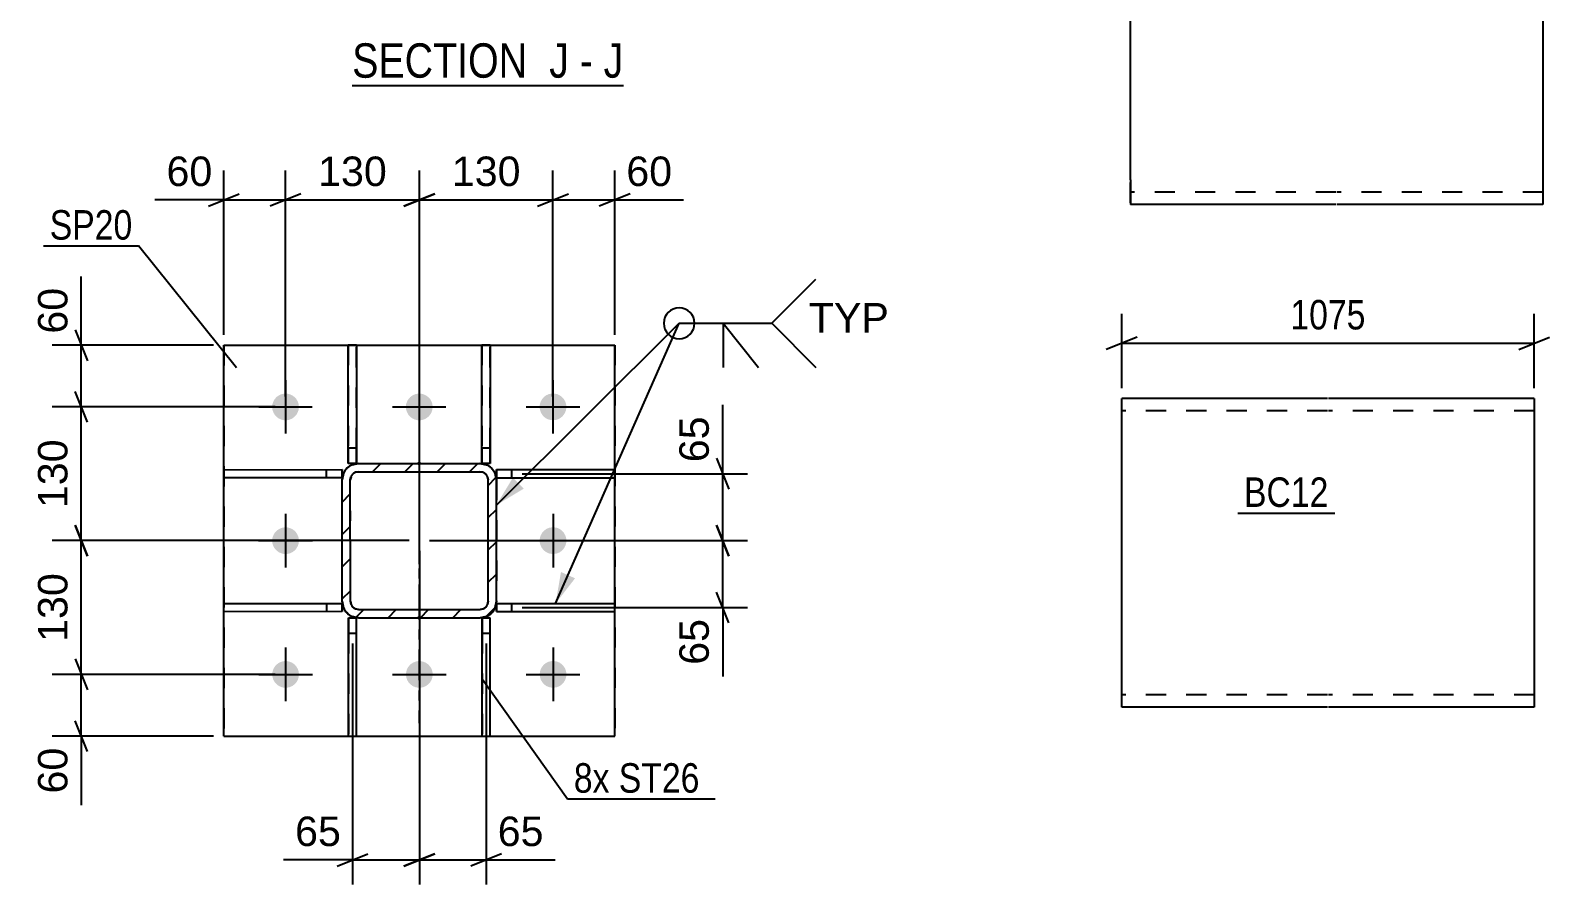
# Model space of a CAD drawing. Header units: millimetres. Extents: x 0 to 841, y 0 to 594.
# Drawn here: x 537.1 to 684.8, y 428.6 to 511.6 of the extents above; entities that cross this region are included whole.
import ezdxf

# ---------------------------------------------------------------- set-up
doc = ezdxf.new("R2010")
doc.units = ezdxf.units.MM
doc.linetypes.add('DXK_LINE_DOT2', pattern=[3.9198, 1.9599, -1.9599])
doc.linetypes.add('DXK_LINE_DOT3', pattern=[5.9187, 2.979, -0.9799, 0.9799, -0.9799])
doc.styles.add('Arial', font='ARIAL.TTF', dxfattribs={"height": 0.2})
doc.styles.add('Arial Narrow', font='ARIALN.TTF', dxfattribs={"height": 0.2})

# ---------------------------------------------------------------- blocks, each defined once
blk = doc.blocks.new('Unknown-256180323-16 - 10470')
at = {"color": 6, "linetype": 'Continuous'}
blk.add_line((568.41, 506.29), (594.78, 506.29), dxfattribs=at)
at = {"color": 0, "linetype": 'Continuous'}
for points in [[(586.52, 507.04), (586.52, 510.54), (568.41, 510.54), (568.41, 507.04)], [(589.49, 507.04), (589.49, 510.54), (587.57, 510.54), (587.57, 507.04)], [(591.81, 507.04), (591.81, 510.54), (590.54, 510.54), (590.54, 507.04)], [(594.78, 507.04), (594.78, 510.54), (592.86, 510.54), (592.86, 507.04)]]:
    blk.add_wipeout(points, dxfattribs=at)
at = {"color": 7, "linetype": 'Continuous', "style": 'Arial Narrow'}
for s, p in [('SECTION ', (568.41, 507.04)), ('J', (587.57, 507.04)), ('J', (592.86, 507.04)), ('-', (590.54, 507.04))]:
    blk.add_text(s, height=3.34, dxfattribs=at).set_placement(p)
blk = doc.blocks.new('Part-256180323-10838 - 10762')
at = {"color": 2, "linetype": 'Continuous'}
for p, q in [((581.83, 481.04), (581.03, 481.04)), ((581.03, 469.54), (581.03, 481.04)), ((581.83, 481.04), (581.83, 469.54)), ((581.83, 469.54), (581.03, 469.54)), ((581.83, 469.54), (581.83, 469.54))]:
    blk.add_line(p, q, dxfattribs=at)
at = {"color": 7, "linetype": 'DXK_LINE_DOT2'}
for p, q in [((581.03, 481.04), (581.03, 471.04)), ((581.83, 471.04), (581.83, 481.04)), ((581.83, 471.04), (581.03, 471.04)), ((581.03, 471.04), (581.03, 469.54)), ((581.83, 469.54), (581.83, 471.04)), ((581.83, 469.54), (581.83, 469.54))]:
    blk.add_line(p, q, dxfattribs=at)
blk = doc.blocks.new('Part-256180323-10814 - 10762')
at = {"linetype": 'Continuous'}
for points in [[(574.93, 469.44, -1), (574.93, 469.64, -1)], [(574.94, 454.44, -1), (574.94, 454.64, -1)]]:
    blk.add_hatch(color=246, dxfattribs=at).paths.add_polyline_path(points)
at = {"color": 2, "linetype": 'Continuous'}
for p, q in [((555.93, 481.03), (593.93, 481.04)), ((555.93, 481.03), (555.93, 481.03)), ((555.94, 443.03), (555.93, 481.03)), ((593.93, 481.04), (593.93, 481.04)), ((593.94, 443.04), (593.93, 481.04)), ((555.94, 443.03), (593.94, 443.04)), ((555.94, 443.03), (555.94, 443.03)), ((593.94, 443.04), (593.94, 443.04))]:
    blk.add_line(p, q, dxfattribs=at)
at = {"color": 7, "linetype": 'DXK_LINE_DOT2'}
for p, q in [((555.93, 481.03), (555.94, 443.03)), ((593.93, 481.04), (593.93, 481.04)), ((593.93, 481.04), (593.94, 443.04)), ((593.94, 443.04), (593.94, 443.04))]:
    blk.add_line(p, q, dxfattribs=at)
at = {"color": 7, "linetype": 'DXK_LINE_DOT3'}
blk.add_line((574.93, 481.04), (574.94, 443.04), dxfattribs=at)
at = {"color": 246, "linetype": 'DXK_LINE_DOT2'}
blk.add_line((574.93, 469.54), (574.94, 454.54), dxfattribs=at)
at = {"color": 246, "linetype": 'Continuous'}
for centre in [(574.93, 469.54), (574.94, 454.54)]:
    blk.add_circle(centre, 0.1, dxfattribs=at)
blk = doc.blocks.new('Part-256180323-10836 - 10762')
at = {"color": 2, "linetype": 'Continuous'}
for p, q in [((581.04, 454.54), (581.04, 454.54)), ((581.04, 443.04), (581.04, 454.54)), ((581.04, 454.54), (581.84, 454.54)), ((581.84, 443.04), (581.84, 454.54)), ((581.04, 443.04), (581.84, 443.04))]:
    blk.add_line(p, q, dxfattribs=at)
at = {"color": 7, "linetype": 'DXK_LINE_DOT2'}
for p, q in [((581.04, 454.54), (581.04, 453.04)), ((581.84, 453.04), (581.84, 454.54)), ((581.04, 453.04), (581.04, 443.04)), ((581.04, 453.04), (581.84, 453.04)), ((581.84, 443.04), (581.84, 453.04))]:
    blk.add_line(p, q, dxfattribs=at)
blk = doc.blocks.new('Part-256180323-10812 - 10762')
at = {"linetype": 'Continuous'}
h = blk.add_hatch(dxfattribs=at)
h.set_pattern_fill('', scale=0.7, style=0, pattern_type=0)
h.set_pattern_definition([(45, (581.4487, 454.6605), (-1.57154, 1.57154), [])])
h.paths.add_polyline_path([(580.84, 454.54), (581.45, 454.66), (581.97, 455.01), (582.31, 455.53), (582.44, 456.14), (582.43, 467.94), (582.31, 468.55), (581.97, 469.07), (581.45, 469.42), (580.83, 469.54), (569.03, 469.54), (568.42, 469.41), (567.9, 469.07), (567.56, 468.55), (567.43, 467.94), (567.44, 456.14), (567.56, 455.52), (567.9, 455.01), (568.42, 454.66), (569.04, 454.54)])
h.paths.add_polyline_path([(569.04, 455.34), (568.73, 455.4), (568.47, 455.57), (568.3, 455.83), (568.24, 456.14), (568.23, 467.94), (568.29, 468.24), (568.47, 468.5), (568.73, 468.68), (569.03, 468.74), (580.83, 468.74), (581.14, 468.68), (581.4, 468.5), (581.57, 468.24), (581.63, 467.94), (581.64, 456.14), (581.58, 455.83), (581.4, 455.57), (581.14, 455.4), (580.84, 455.34)])
at = {"color": 7, "linetype": 'DXK_LINE_DOT2'}
for p, q in [((567.43, 467.94), (567.56, 468.55)), ((568.3, 468.24), (568.23, 467.94)), ((568.42, 469.41), (569.03, 469.54)), ((569.03, 468.74), (568.73, 468.68)), ((569.03, 469.54), (580.83, 469.54)), ((569.03, 468.74), (580.83, 468.74)), ((580.83, 469.54), (581.45, 469.42)), ((581.14, 468.68), (580.83, 468.74)), ((581.63, 467.94), (581.57, 468.24)), ((581.57, 468.24), (581.57, 468.24)), ((582.31, 468.55), (582.31, 468.55)), ((582.31, 468.55), (582.43, 467.94)), ((567.44, 456.14), (567.43, 467.94)), ((568.24, 456.14), (568.23, 467.94)), ((581.64, 456.14), (581.63, 467.94)), ((582.43, 467.94), (582.44, 456.14)), ((567.56, 455.52), (567.44, 456.14)), ((568.24, 456.14), (568.3, 455.83)), ((568.73, 455.4), (569.04, 455.34)), ((569.04, 455.34), (580.84, 455.34)), ((580.84, 455.34), (581.14, 455.4)), ((581.58, 455.83), (581.64, 456.14)), ((581.64, 456.14), (581.64, 456.14)), ((582.44, 456.14), (582.32, 455.53)), ((582.44, 456.14), (582.44, 456.14)), ((569.04, 454.54), (568.42, 454.66)), ((569.04, 454.54), (580.84, 454.54)), ((581.45, 454.66), (580.84, 454.54))]:
    blk.add_line(p, q, dxfattribs=at)
at = {"color": 2, "linetype": 'Continuous'}
for p, q in [((567.56, 468.55), (567.43, 467.94)), ((568.23, 467.94), (568.29, 468.24)), ((569.03, 469.54), (568.42, 469.41)), ((568.73, 468.68), (569.03, 468.74)), ((569.03, 469.54), (569.03, 469.54)), ((569.03, 469.54), (580.83, 469.54)), ((569.03, 468.74), (569.03, 468.74)), ((569.03, 468.74), (580.83, 468.74)), ((580.83, 469.54), (580.83, 469.54)), ((581.45, 469.42), (580.83, 469.54)), ((580.83, 468.74), (580.83, 468.74)), ((580.83, 468.74), (581.14, 468.68)), ((581.57, 468.24), (581.63, 467.94)), ((582.43, 467.94), (582.31, 468.55)), ((567.43, 467.94), (567.43, 467.94)), ((567.44, 456.14), (567.43, 467.94)), ((568.23, 467.94), (568.23, 467.94)), ((568.24, 456.14), (568.23, 467.94)), ((581.63, 467.94), (581.63, 467.94)), ((581.64, 456.14), (581.63, 467.94)), ((582.43, 467.94), (582.43, 467.94)), ((582.44, 456.14), (582.43, 467.94)), ((567.44, 456.14), (567.44, 456.14)), ((567.44, 456.14), (567.56, 455.52)), ((568.24, 456.14), (568.24, 456.14)), ((568.3, 455.83), (568.24, 456.14)), ((569.04, 455.34), (568.73, 455.4)), ((569.04, 455.34), (569.04, 455.34)), ((569.04, 455.34), (580.84, 455.34)), ((581.14, 455.4), (580.84, 455.34)), ((580.84, 455.34), (580.84, 455.34)), ((581.64, 456.14), (581.58, 455.83)), ((581.64, 456.14), (581.64, 456.14)), ((582.31, 455.53), (582.44, 456.14)), ((582.44, 456.14), (582.44, 456.14)), ((568.42, 454.66), (569.04, 454.54)), ((569.04, 454.54), (569.04, 454.54)), ((569.04, 454.54), (580.84, 454.54)), ((580.84, 454.54), (581.45, 454.66)), ((580.84, 454.54), (580.84, 454.54))]:
    blk.add_line(p, q, dxfattribs=at)
at = {"color": 7, "linetype": 'DXK_LINE_DOT3'}
blk.add_line((574.94, 462.04), (574.94, 462.04), dxfattribs=at)
at = {"color": 7, "linetype": 'DXK_LINE_DOT2'}
for centre, radius, start, end in [((569.03, 467.94), 1.6, 112.5099, 157.5099), ((569.03, 467.94), 0.8, 112.5099, 157.5099), ((580.83, 467.94), 0.8, 22.5099, 67.5099), ((580.83, 467.94), 1.6, 22.5099, 67.5099), ((569.04, 456.14), 1.6, 202.5099, 247.5099), ((569.04, 456.14), 0.8, 202.5099, 247.5099), ((580.84, 456.14), 0.8, 292.5099, 337.5099), ((580.84, 456.14), 1.6, 292.5099, 337.5099)]:
    blk.add_arc(centre, radius, start, end, dxfattribs=at)
at = {"color": 2, "linetype": 'Continuous'}
for centre, radius, start, end in [((569.03, 467.94), 1.6, 112.5099, 157.5099), ((569.03, 467.94), 0.8, 112.5099, 157.5099), ((580.83, 467.94), 0.8, 22.5099, 67.5099), ((580.83, 467.94), 1.6, 22.5099, 67.5099), ((569.04, 456.14), 1.6, 202.5099, 247.5099), ((569.04, 456.14), 0.8, 202.5099, 247.5099), ((580.84, 456.14), 0.8, 292.5099, 337.5099), ((580.84, 456.14), 1.6, 292.5099, 337.5099)]:
    blk.add_arc(centre, radius, start, end, dxfattribs=at)
blk = doc.blocks.new('Part-256180323-10837 - 10762')
at = {"color": 2, "linetype": 'Continuous'}
for p, q in [((568.04, 454.54), (568.04, 454.54)), ((568.04, 443.04), (568.04, 454.54)), ((568.04, 454.54), (568.84, 454.54)), ((568.84, 443.04), (568.84, 454.54)), ((568.04, 443.04), (568.84, 443.04))]:
    blk.add_line(p, q, dxfattribs=at)
at = {"color": 7, "linetype": 'DXK_LINE_DOT2'}
for p, q in [((568.04, 454.54), (568.04, 453.04)), ((568.84, 453.04), (568.84, 454.54)), ((568.04, 453.04), (568.04, 443.04)), ((568.04, 453.04), (568.84, 453.04)), ((568.84, 443.04), (568.84, 453.04))]:
    blk.add_line(p, q, dxfattribs=at)
blk = doc.blocks.new('Part-256180323-10839 - 10762')
at = {"color": 2, "linetype": 'Continuous'}
for p, q in [((568.83, 481.04), (568.03, 481.04)), ((568.03, 469.54), (568.03, 481.04)), ((568.83, 481.04), (568.83, 469.54)), ((568.83, 469.54), (568.03, 469.54)), ((568.83, 469.54), (568.83, 469.54))]:
    blk.add_line(p, q, dxfattribs=at)
at = {"color": 7, "linetype": 'DXK_LINE_DOT2'}
for p, q in [((568.03, 481.04), (568.03, 471.04)), ((568.83, 471.04), (568.83, 481.04)), ((568.83, 471.04), (568.03, 471.04)), ((568.03, 471.04), (568.03, 469.54)), ((568.83, 469.54), (568.83, 471.04)), ((568.83, 469.54), (568.83, 469.54))]:
    blk.add_line(p, q, dxfattribs=at)
blk = doc.blocks.new('Part-256180323-10840 - 10762')
at = {"color": 2, "linetype": 'Continuous'}
for p, q in [((582.44, 455.94), (582.44, 455.94)), ((582.44, 455.94), (593.94, 455.94)), ((582.44, 455.14), (582.44, 455.94)), ((582.44, 455.14), (582.44, 455.14)), ((582.44, 455.14), (593.94, 455.14)), ((593.94, 455.14), (593.94, 455.94))]:
    blk.add_line(p, q, dxfattribs=at)
at = {"color": 7, "linetype": 'DXK_LINE_DOT2'}
for p, q in [((582.44, 455.94), (582.44, 455.14)), ((583.94, 455.14), (583.94, 455.94))]:
    blk.add_line(p, q, dxfattribs=at)
blk = doc.blocks.new('Part-256180323-10841 - 10762')
at = {"color": 2, "linetype": 'Continuous'}
for p, q in [((582.43, 468.94), (582.43, 468.94)), ((582.43, 468.94), (593.93, 468.94)), ((582.43, 468.14), (582.43, 468.94)), ((593.93, 468.14), (593.93, 468.94)), ((582.43, 468.14), (582.43, 468.14)), ((582.43, 468.14), (593.93, 468.14))]:
    blk.add_line(p, q, dxfattribs=at)
at = {"color": 7, "linetype": 'DXK_LINE_DOT2'}
for p, q in [((582.43, 468.94), (582.43, 468.14)), ((583.93, 468.14), (583.93, 468.94))]:
    blk.add_line(p, q, dxfattribs=at)
blk = doc.blocks.new('Part-256180323-10842 - 10762')
at = {"color": 2, "linetype": 'Continuous'}
for p, q in [((555.94, 455.93), (567.44, 455.94)), ((555.94, 455.13), (555.94, 455.93)), ((567.44, 455.14), (555.94, 455.13)), ((567.44, 455.94), (567.44, 455.94)), ((567.44, 455.94), (567.44, 455.14)), ((567.44, 455.14), (567.44, 455.14))]:
    blk.add_line(p, q, dxfattribs=at)
at = {"color": 7, "linetype": 'DXK_LINE_DOT2'}
for p, q in [((565.94, 455.14), (565.94, 455.94)), ((567.44, 455.14), (567.44, 455.94))]:
    blk.add_line(p, q, dxfattribs=at)
blk = doc.blocks.new('Part-256180323-10843 - 10762')
at = {"color": 2, "linetype": 'Continuous'}
for p, q in [((555.93, 468.93), (567.43, 468.94)), ((555.93, 468.13), (555.93, 468.93)), ((567.43, 468.94), (567.43, 468.94)), ((567.43, 468.94), (567.43, 468.14)), ((567.43, 468.14), (555.93, 468.13)), ((567.43, 468.14), (567.43, 468.14))]:
    blk.add_line(p, q, dxfattribs=at)
at = {"color": 7, "linetype": 'DXK_LINE_DOT2'}
for p, q in [((565.93, 468.14), (565.93, 468.94)), ((567.43, 468.14), (567.43, 468.94))]:
    blk.add_line(p, q, dxfattribs=at)
blk = doc.blocks.new('Bolt-256180323-10857 - 10762')
at = {"linetype": 'Continuous'}
for points in [[(563.23, 475.04), (563.21, 474.77), (563.12, 474.51), (562.99, 474.27), (562.8, 474.07), (562.58, 473.91), (562.34, 473.8), (562.07, 473.74), (561.8, 473.74), (561.53, 473.8), (561.28, 473.91), (561.06, 474.07), (560.88, 474.27), (560.75, 474.51), (560.66, 474.76), (560.63, 475.04), (560.66, 475.31), (560.75, 475.56), (560.88, 475.8), (561.06, 476), (561.28, 476.16), (561.53, 476.27), (561.8, 476.33), (562.07, 476.33), (562.34, 476.27), (562.58, 476.16), (562.8, 476), (562.99, 475.8), (563.12, 475.56), (563.21, 475.31)], [(576.23, 475.04), (576.21, 474.77), (576.12, 474.51), (575.99, 474.27), (575.8, 474.07), (575.58, 473.91), (575.34, 473.8), (575.07, 473.74), (574.8, 473.74), (574.53, 473.8), (574.28, 473.91), (574.06, 474.07), (573.88, 474.27), (573.75, 474.51), (573.66, 474.77), (573.63, 475.04), (573.66, 475.31), (573.75, 475.57), (573.88, 475.8), (574.06, 476), (574.28, 476.16), (574.53, 476.27), (574.8, 476.33), (575.07, 476.33), (575.34, 476.27), (575.58, 476.16), (575.8, 476), (575.99, 475.8), (576.12, 475.57), (576.21, 475.31)], [(589.23, 475.04), (589.21, 474.77), (589.12, 474.51), (588.99, 474.28), (588.8, 474.07), (588.58, 473.91), (588.34, 473.8), (588.07, 473.75), (587.8, 473.75), (587.53, 473.8), (587.28, 473.91), (587.06, 474.07), (586.88, 474.28), (586.75, 474.51), (586.66, 474.77), (586.63, 475.04), (586.66, 475.31), (586.75, 475.57), (586.88, 475.8), (587.06, 476.01), (587.28, 476.17), (587.53, 476.28), (587.8, 476.33), (588.07, 476.33), (588.34, 476.28), (588.58, 476.17), (588.8, 476.01), (588.99, 475.8), (589.12, 475.57), (589.21, 475.31)], [(563.24, 462.04), (563.21, 461.77), (563.12, 461.51), (562.99, 461.27), (562.81, 461.07), (562.59, 460.91), (562.34, 460.8), (562.07, 460.74), (561.8, 460.74), (561.53, 460.8), (561.29, 460.91), (561.07, 461.07), (560.88, 461.27), (560.75, 461.51), (560.66, 461.76), (560.64, 462.04), (560.66, 462.31), (560.75, 462.56), (560.88, 462.8), (561.07, 463), (561.29, 463.16), (561.53, 463.27), (561.8, 463.33), (562.07, 463.33), (562.34, 463.27), (562.59, 463.16), (562.81, 463), (562.99, 462.8), (563.12, 462.56), (563.21, 462.31)], [(589.24, 462.04), (589.21, 461.77), (589.12, 461.51), (588.99, 461.28), (588.81, 461.07), (588.59, 460.91), (588.34, 460.8), (588.07, 460.75), (587.8, 460.75), (587.53, 460.8), (587.29, 460.91), (587.07, 461.07), (586.88, 461.28), (586.75, 461.51), (586.66, 461.77), (586.64, 462.04), (586.66, 462.31), (586.75, 462.57), (586.88, 462.8), (587.07, 463.01), (587.29, 463.17), (587.53, 463.28), (587.8, 463.33), (588.07, 463.33), (588.34, 463.28), (588.59, 463.17), (588.81, 463.01), (588.99, 462.8), (589.12, 462.57), (589.21, 462.31)], [(563.24, 449.04), (563.21, 448.77), (563.13, 448.51), (562.99, 448.27), (562.81, 448.07), (562.59, 447.91), (562.34, 447.8), (562.07, 447.74), (561.8, 447.74), (561.54, 447.8), (561.29, 447.91), (561.07, 448.07), (560.89, 448.27), (560.75, 448.51), (560.67, 448.76), (560.64, 449.04), (560.67, 449.31), (560.75, 449.56), (560.89, 449.8), (561.07, 450), (561.29, 450.16), (561.54, 450.27), (561.8, 450.33), (562.07, 450.33), (562.34, 450.27), (562.59, 450.16), (562.81, 450), (562.99, 449.8), (563.13, 449.56), (563.21, 449.31)], [(576.24, 449.04), (576.21, 448.77), (576.13, 448.51), (575.99, 448.27), (575.81, 448.07), (575.59, 447.91), (575.34, 447.8), (575.07, 447.74), (574.8, 447.74), (574.54, 447.8), (574.29, 447.91), (574.07, 448.07), (573.89, 448.27), (573.75, 448.51), (573.67, 448.77), (573.64, 449.04), (573.67, 449.31), (573.75, 449.57), (573.89, 449.8), (574.07, 450), (574.29, 450.16), (574.54, 450.27), (574.8, 450.33), (575.07, 450.33), (575.34, 450.27), (575.59, 450.16), (575.81, 450), (575.99, 449.8), (576.13, 449.57), (576.21, 449.31)], [(589.24, 449.04), (589.21, 448.77), (589.13, 448.51), (588.99, 448.28), (588.81, 448.07), (588.59, 447.91), (588.34, 447.8), (588.07, 447.75), (587.8, 447.75), (587.54, 447.8), (587.29, 447.91), (587.07, 448.07), (586.89, 448.28), (586.75, 448.51), (586.67, 448.77), (586.64, 449.04), (586.67, 449.31), (586.75, 449.57), (586.89, 449.8), (587.07, 450.01), (587.29, 450.17), (587.54, 450.28), (587.8, 450.33), (588.07, 450.33), (588.34, 450.28), (588.59, 450.17), (588.81, 450.01), (588.99, 449.8), (589.13, 449.57), (589.21, 449.31)]]:
    blk.add_hatch(color=1, dxfattribs=at).paths.add_polyline_path(points)
at = {"color": 1, "linetype": 'Continuous'}
for p, q in [((561.93, 477.64), (561.93, 472.44)), ((574.93, 477.64), (574.93, 472.44)), ((587.93, 477.64), (587.93, 472.44)), ((559.33, 475.03), (564.53, 475.04)), ((572.33, 475.04), (577.53, 475.04)), ((585.33, 475.04), (590.53, 475.04)), ((561.94, 464.64), (561.94, 459.44)), ((587.94, 464.64), (587.94, 459.44)), ((559.34, 462.03), (564.54, 462.04)), ((585.34, 462.04), (590.54, 462.04)), ((561.94, 451.64), (561.94, 446.44)), ((574.94, 451.64), (574.94, 446.44)), ((587.94, 451.64), (587.94, 446.44)), ((559.34, 449.03), (564.54, 449.04)), ((572.34, 449.04), (577.54, 449.04)), ((585.34, 449.04), (590.54, 449.04))]:
    blk.add_line(p, q, dxfattribs=at)
blk = doc.blocks.new('Part-256180323-11013 - 11012')
at = {"color": 2, "linetype": 'Continuous'}
for p, q in [((664.07, 524.7), (644.07, 524.7)), ((644.07, 497.1), (644.07, 524.7)), ((684.17, 524.7), (664.17, 524.7)), ((684.17, 524.7), (684.17, 494.7)), ((644.07, 497.1), (644.07, 494.7)), ((664.07, 494.7), (644.07, 494.7)), ((684.17, 494.7), (664.17, 494.7))]:
    blk.add_line(p, q, dxfattribs=at)
at = {"color": 7, "linetype": 'DXK_LINE_DOT2'}
for p, q in [((664.07, 523.5), (644.07, 523.5)), ((684.17, 523.5), (664.17, 523.5)), ((644.07, 494.88), (644.07, 497.1)), ((644.07, 495.9), (644.07, 495.99)), ((664.07, 495.9), (644.07, 495.9)), ((684.17, 495.9), (664.17, 495.9)), ((684.17, 495.9), (684.17, 495.99))]:
    blk.add_line(p, q, dxfattribs=at)
blk = doc.blocks.new('Part-256180323-11037 - 11036')
at = {"color": 2, "linetype": 'Continuous'}
for p, q in [((663.22, 475.85), (643.22, 475.85)), ((643.22, 448.25), (643.22, 475.85)), ((683.32, 475.85), (663.32, 475.85)), ((683.32, 475.85), (683.32, 475.67)), ((683.32, 475.67), (683.32, 445.85)), ((643.22, 445.85), (643.22, 448.25)), ((663.22, 445.85), (643.22, 445.85)), ((683.32, 445.85), (663.32, 445.85))]:
    blk.add_line(p, q, dxfattribs=at)
at = {"color": 7, "linetype": 'DXK_LINE_DOT2'}
for p, q in [((663.22, 474.65), (643.22, 474.65)), ((683.32, 474.65), (663.32, 474.65)), ((643.22, 446.04), (643.22, 448.25)), ((643.22, 447.05), (643.22, 447.15)), ((663.22, 447.05), (643.22, 447.05)), ((683.32, 447.05), (663.32, 447.05)), ((683.32, 447.05), (683.32, 447.15))]:
    blk.add_line(p, q, dxfattribs=at)
blk = doc.blocks.new('StraightDimension-256180323-13375 - 10762')
at = {"color": 7, "linetype": 'Continuous'}
for p, q in [((542.68, 460.54), (541.48, 463.54)), ((573.94, 462.04), (539.23, 462.04)), ((542.08, 449.04), (542.08, 462.04)), ((541.48, 450.54), (542.68, 447.54)), ((560.94, 449.04), (539.23, 449.04))]:
    blk.add_line(p, q, dxfattribs=at)
at = {"color": 0}
blk.add_wipeout([(541.33, 459.47), (537.13, 459.47), (537.13, 451.6), (541.33, 451.6)], dxfattribs=at)
at = {"color": 3, "style": 'Arial'}
blk.add_text('130', height=2.865, rotation=90.0002, dxfattribs=at).set_placement((540.73, 452.2))
blk = doc.blocks.new('StraightDimension-256180323-13416 - 10762')
at = {"color": 7, "linetype": 'Continuous'}
for p, q in [((574.94, 461.04), (574.94, 428.6)), ((581.44, 452.04), (581.44, 428.6)), ((573.44, 430.4), (576.44, 431.6)), ((582.94, 431.6), (579.94, 430.4)), ((574.94, 431), (581.44, 431)), ((581.44, 431), (588.13, 431)), ((581.44, 431), (588.13, 431))]:
    blk.add_line(p, q, dxfattribs=at)
at = {"color": 0}
blk.add_wipeout([(587.61, 431.75), (587.61, 435.95), (581.96, 435.95), (581.96, 431.75)], dxfattribs=at)
at = {"color": 3, "style": 'Arial'}
blk.add_text('65', height=2.865, dxfattribs=at).set_placement((582.56, 432.35))
blk = doc.blocks.new('StraightDimension-256180323-13373 - 10762')
at = {"color": 7, "linetype": 'Continuous'}
for p, q in [((542.08, 481.03), (542.08, 487.73)), ((542.08, 481.03), (542.08, 487.73)), ((541.48, 482.53), (542.68, 479.53)), ((554.93, 481.03), (539.23, 481.03)), ((542.08, 475.04), (542.08, 481.03)), ((542.68, 473.54), (541.48, 476.54)), ((560.93, 475.04), (539.23, 475.04))]:
    blk.add_line(p, q, dxfattribs=at)
at = {"color": 0}
blk.add_wipeout([(541.33, 487.21), (537.13, 487.21), (537.13, 481.56), (541.33, 481.56)], dxfattribs=at)
at = {"color": 3, "style": 'Arial'}
blk.add_text('60', height=2.865, rotation=90.0002, dxfattribs=at).set_placement((540.73, 482.16))
blk = doc.blocks.new('StraightDimension-256180323-13417 - 10762')
at = {"color": 7, "linetype": 'Continuous'}
for p, q in [((574.94, 461.04), (574.94, 428.6)), ((568.44, 452.04), (568.44, 428.6)), ((566.94, 430.4), (569.94, 431.6)), ((576.44, 431.6), (573.44, 430.4)), ((568.44, 431), (561.74, 431)), ((568.44, 431), (561.74, 431)), ((568.44, 431), (574.94, 431))]:
    blk.add_line(p, q, dxfattribs=at)
at = {"color": 0}
blk.add_wipeout([(567.91, 431.75), (567.91, 435.95), (562.26, 435.95), (562.26, 431.75)], dxfattribs=at)
at = {"color": 3, "style": 'Arial'}
blk.add_text('65', height=2.865, dxfattribs=at).set_placement((562.86, 432.35))
blk = doc.blocks.new('StraightDimension-256180323-13336 - 10762')
at = {"color": 7, "linetype": 'Continuous'}
for p, q in [((587.93, 476.04), (587.93, 498.01)), ((593.93, 482.04), (593.93, 498.01)), ((586.43, 494.56), (589.43, 495.76)), ((587.93, 495.16), (593.93, 495.16)), ((595.43, 495.76), (592.43, 494.56)), ((593.93, 495.16), (600.63, 495.16)), ((593.93, 495.16), (600.63, 495.16))]:
    blk.add_line(p, q, dxfattribs=at)
at = {"color": 0}
blk.add_wipeout([(600.1, 495.91), (600.1, 500.11), (594.46, 500.11), (594.46, 495.91)], dxfattribs=at)
at = {"color": 3, "style": 'Arial'}
blk.add_text('60', height=2.865, dxfattribs=at).set_placement((595.06, 496.51))
blk = doc.blocks.new('StraightDimension-256180323-13337 - 10762')
at = {"color": 7, "linetype": 'Continuous'}
for p, q in [((574.94, 463.04), (574.94, 498.01)), ((587.93, 476.04), (587.93, 498.01)), ((576.44, 495.76), (573.44, 494.56)), ((574.94, 495.16), (587.93, 495.16)), ((586.43, 494.56), (589.43, 495.76))]:
    blk.add_line(p, q, dxfattribs=at)
at = {"color": 0}
blk.add_wipeout([(585.37, 495.91), (585.37, 500.11), (577.5, 500.11), (577.5, 495.91)], dxfattribs=at)
at = {"color": 3, "style": 'Arial'}
blk.add_text('130', height=2.865, dxfattribs=at).set_placement((578.1, 496.51))
blk = doc.blocks.new('StraightDimension-256180323-13338 - 10762')
at = {"color": 7, "linetype": 'Continuous'}
for p, q in [((561.93, 476.04), (561.93, 498.01)), ((574.94, 463.04), (574.94, 498.01)), ((563.43, 495.76), (560.43, 494.56)), ((561.93, 495.16), (574.94, 495.16)), ((573.44, 494.56), (576.44, 495.76))]:
    blk.add_line(p, q, dxfattribs=at)
at = {"color": 0}
blk.add_wipeout([(572.37, 495.91), (572.37, 500.11), (564.5, 500.11), (564.5, 495.91)], dxfattribs=at)
at = {"color": 3, "style": 'Arial'}
blk.add_text('130', height=2.865, dxfattribs=at).set_placement((565.1, 496.51))
blk = doc.blocks.new('StraightDimension-256180323-13339 - 10762')
at = {"color": 7, "linetype": 'Continuous'}
for p, q in [((555.93, 482.03), (555.93, 498.01)), ((561.93, 476.04), (561.93, 498.01)), ((555.93, 495.16), (549.24, 495.16)), ((555.93, 495.16), (549.24, 495.16)), ((554.43, 494.56), (557.43, 495.76)), ((555.93, 495.16), (561.93, 495.16)), ((563.43, 495.76), (560.43, 494.56))]:
    blk.add_line(p, q, dxfattribs=at)
at = {"color": 0}
blk.add_wipeout([(555.41, 495.91), (555.41, 500.11), (549.76, 500.11), (549.76, 495.91)], dxfattribs=at)
at = {"color": 3, "style": 'Arial'}
blk.add_text('60', height=2.865, dxfattribs=at).set_placement((550.36, 496.51))
blk = doc.blocks.new('StraightDimension-256180323-13374 - 10762')
at = {"color": 7, "linetype": 'Continuous'}
for p, q in [((542.68, 473.54), (541.48, 476.54)), ((560.93, 475.04), (539.23, 475.04)), ((542.08, 462.04), (542.08, 475.04)), ((541.48, 463.54), (542.68, 460.54)), ((573.94, 462.04), (539.23, 462.04))]:
    blk.add_line(p, q, dxfattribs=at)
at = {"color": 0}
blk.add_wipeout([(541.33, 472.47), (537.13, 472.47), (537.13, 464.6), (541.33, 464.6)], dxfattribs=at)
at = {"color": 3, "style": 'Arial'}
blk.add_text('130', height=2.865, rotation=90.0002, dxfattribs=at).set_placement((540.73, 465.2))
blk = doc.blocks.new('StraightDimension-256180323-13376 - 10762')
at = {"color": 7, "linetype": 'Continuous'}
for p, q in [((541.48, 450.54), (542.68, 447.54)), ((560.94, 449.04), (539.23, 449.04)), ((542.08, 443.03), (542.08, 449.04)), ((542.68, 441.53), (541.48, 444.53)), ((554.94, 443.03), (539.23, 443.03)), ((542.08, 443.03), (542.08, 436.34)), ((542.08, 443.03), (542.08, 436.34))]:
    blk.add_line(p, q, dxfattribs=at)
at = {"color": 0}
blk.add_wipeout([(541.33, 442.51), (537.13, 442.51), (537.13, 436.86), (541.33, 436.86)], dxfattribs=at)
at = {"color": 3, "style": 'Arial'}
blk.add_text('60', height=2.865, rotation=90.0002, dxfattribs=at).set_placement((540.73, 437.46))
blk = doc.blocks.new('StraightDimension-256180323-13428 - 10762')
at = {"color": 7, "linetype": 'Continuous'}
for p, q in [((604.43, 468.54), (604.43, 475.24)), ((604.43, 468.54), (604.43, 475.24)), ((603.83, 470.04), (605.03, 467.04)), ((584.93, 468.54), (606.83, 468.54)), ((604.43, 462.04), (604.43, 468.54)), ((605.03, 460.54), (603.83, 463.54)), ((575.94, 462.04), (606.83, 462.04))]:
    blk.add_line(p, q, dxfattribs=at)
at = {"color": 0}
blk.add_wipeout([(603.68, 474.71), (599.48, 474.71), (599.48, 469.06), (603.68, 469.06)], dxfattribs=at)
at = {"color": 3, "style": 'Arial'}
blk.add_text('65', height=2.865, rotation=90.0002, dxfattribs=at).set_placement((603.08, 469.66))
blk = doc.blocks.new('StraightDimension-256180323-13429 - 10762')
at = {"color": 7, "linetype": 'Continuous'}
for p, q in [((603.83, 463.54), (605.03, 460.54)), ((575.94, 462.04), (606.83, 462.04)), ((604.43, 455.54), (604.43, 462.04)), ((605.03, 454.04), (603.83, 457.04)), ((584.94, 455.54), (606.83, 455.54)), ((604.43, 455.54), (604.43, 448.84)), ((604.43, 455.54), (604.43, 448.84))]:
    blk.add_line(p, q, dxfattribs=at)
at = {"color": 0}
blk.add_wipeout([(603.68, 455.01), (599.48, 455.01), (599.48, 449.37), (603.68, 449.37)], dxfattribs=at)
at = {"color": 3, "style": 'Arial'}
blk.add_text('65', height=2.865, rotation=90.0002, dxfattribs=at).set_placement((603.08, 449.97))
blk = doc.blocks.new('StraightDimension-256180323-11371 - 11036')
at = {"color": 7, "linetype": 'Continuous'}
for p, q in [((643.22, 476.85), (643.22, 484.07)), ((683.32, 476.85), (683.32, 484.07)), ((644.72, 481.82), (641.72, 480.62)), ((681.82, 480.62), (684.82, 481.82)), ((643.22, 481.22), (683.32, 481.22))]:
    blk.add_line(p, q, dxfattribs=at)
at = {"color": 0}
blk.add_wipeout([(667.53, 481.97), (667.53, 486.17), (659.02, 486.17), (659.02, 481.97)], dxfattribs=at)
at = {"color": 3, "style": 'Arial Narrow'}
blk.add_text('1075', height=2.863, dxfattribs=at).set_placement((659.62, 482.57))
blk = doc.blocks.new('WeldMark-256180323-13495 - 10762')
at = {"linetype": 'Continuous'}
for points in [[(585.09, 467.09), (582.43, 465.5), (584.03, 468.15)], [(590.08, 458.38), (588.19, 455.94), (588.71, 458.99)]]:
    blk.add_hatch(color=30, dxfattribs=at).paths.add_polyline_path(points)
at = {"color": 30, "linetype": 'Continuous'}
for p, q in [((582.43, 465.5), (600.2, 483.17)), ((588.19, 455.94), (600.2, 483.17)), ((600.2, 483.17), (609.2, 483.17))]:
    blk.add_line(p, q, dxfattribs=at)
at = {"color": 3, "linetype": 'Continuous'}
for q in [(607.92, 478.88), (604.49, 478.88)]:
    blk.add_line((604.49, 483.17), q, dxfattribs=at)
for start, end in [(90, 270), (270, 90)]:
    blk.add_arc((600.2, 483.17), 1.5, start, end, dxfattribs=at)
at = {"color": 0, "linetype": 'Continuous'}
blk.add_wipeout([(620.58, 482.27), (620.58, 485.27), (612.8, 485.27), (612.8, 482.27)], dxfattribs=at)
blk.add_wipeout([(620.58, 482.27), (620.58, 485.27), (612.8, 485.27), (612.8, 482.27)], dxfattribs=at)
at = {"color": 3, "linetype": 'Continuous'}
for q in [(613.49, 487.45), (613.49, 478.88)]:
    blk.add_line((609.2, 483.17), q, dxfattribs=at)
at = {"color": 3, "linetype": 'Continuous', "style": 'Arial'}
blk.add_text('TYP', height=2.865, dxfattribs=at).set_placement((612.8, 482.27))
blk = doc.blocks.new('MarkSet-256180323-13188 - 10762')
at = {"color": 0}
for points in [[(593.43, 437.54), (593.43, 440.54), (589.96, 440.54), (589.96, 437.54)], [(602.19, 437.54), (602.19, 440.54), (594.33, 440.54), (594.33, 437.54)]]:
    blk.add_wipeout(points, dxfattribs=at)
for points in [[(593.43, 437.54), (593.43, 440.54), (589.96, 440.54), (589.96, 437.54)], [(602.19, 437.54), (602.19, 440.54), (594.33, 440.54), (594.33, 437.54)]]:
    blk.add_wipeout(points, dxfattribs=at)
at = {"color": 30, "linetype": 'Continuous'}
for p, q in [((581.04, 448.59), (589.36, 436.94)), ((589.36, 436.94), (603.69, 436.94))]:
    blk.add_line(p, q, dxfattribs=at)
at = {"color": 3, "style": 'Arial Narrow'}
for s, p in [('8x', (589.96, 437.54)), ('ST26', (594.33, 437.54))]:
    blk.add_text(s, height=2.863, dxfattribs=at).set_placement(p)
blk = doc.blocks.new('Mark-256180323-13409 - 10762')
at = {"color": 0}
blk.add_wipeout([(547.05, 491.3), (547.05, 494.3), (539.01, 494.3), (539.01, 491.3)], dxfattribs=at)
blk.add_wipeout([(547.05, 491.3), (547.05, 494.3), (539.01, 494.3), (539.01, 491.3)], dxfattribs=at)
at = {"color": 30, "linetype": 'Continuous'}
for p in [(538.41, 490.7), (557.16, 478.83)]:
    blk.add_line(p, (547.65, 490.7), dxfattribs=at)
at = {"color": 3, "style": 'Arial Narrow'}
blk.add_text('SP20', height=2.863, dxfattribs=at).set_placement((539.01, 491.3))
blk = doc.blocks.new('Mark-256180323-11805 - 11036')
at = {"color": 0}
blk.add_wipeout([(663.33, 465.32), (663.33, 468.32), (655.11, 468.32), (655.11, 465.32)], dxfattribs=at)
blk.add_wipeout([(663.33, 465.32), (663.33, 468.32), (655.11, 468.32), (655.11, 465.32)], dxfattribs=at)
at = {"color": 30, "linetype": 'Continuous'}
blk.add_line((654.51, 464.72), (663.93, 464.72), dxfattribs=at)
at = {"color": 3, "style": 'Arial Narrow'}
blk.add_text('BC12', height=2.863, dxfattribs=at).set_placement((655.11, 465.32))

msp = doc.modelspace()

# ---------------------------------------------------------------- block references
for name in ['Part-256180323-11013 - 11012', 'Unknown-256180323-16 - 10470', 'StraightDimension-256180323-11371 - 11036', 'Part-256180323-10814 - 10762', 'Part-256180323-10839 - 10762', 'Part-256180323-10838 - 10762', 'Bolt-256180323-10857 - 10762', 'Part-256180323-11037 - 11036', 'Part-256180323-10843 - 10762', 'Part-256180323-10812 - 10762', 'Part-256180323-10841 - 10762', 'Part-256180323-10842 - 10762', 'Part-256180323-10840 - 10762', 'Part-256180323-10837 - 10762', 'Part-256180323-10836 - 10762']:
    msp.add_blockref(name, (0, 0))

# ---------------------------------------------------------------- next in the draw order: block references
for name in ['StraightDimension-256180323-13336 - 10762', 'StraightDimension-256180323-13373 - 10762', 'Mark-256180323-11805 - 11036', 'StraightDimension-256180323-13375 - 10762']:
    msp.add_blockref(name, (0, 0))

# ---------------------------------------------------------------- next in the draw order: block references
for name in ['StraightDimension-256180323-13337 - 10762', 'StraightDimension-256180323-13416 - 10762', 'StraightDimension-256180323-13376 - 10762']:
    msp.add_blockref(name, (0, 0))

# ---------------------------------------------------------------- next in the draw order: block references
for name in ['StraightDimension-256180323-13338 - 10762', 'StraightDimension-256180323-13417 - 10762']:
    msp.add_blockref(name, (0, 0))

# ---------------------------------------------------------------- next in the draw order: block references
for name in ['StraightDimension-256180323-13339 - 10762', 'StraightDimension-256180323-13428 - 10762']:
    msp.add_blockref(name, (0, 0))

# ---------------------------------------------------------------- next in the draw order: block references
for name in ['Mark-256180323-13409 - 10762', 'StraightDimension-256180323-13374 - 10762', 'StraightDimension-256180323-13429 - 10762']:
    msp.add_blockref(name, (0, 0))

# ---------------------------------------------------------------- next in the draw order: block references
for name in ['WeldMark-256180323-13495 - 10762', 'MarkSet-256180323-13188 - 10762']:
    msp.add_blockref(name, (0, 0))

doc.saveas('drawing.dxf')
